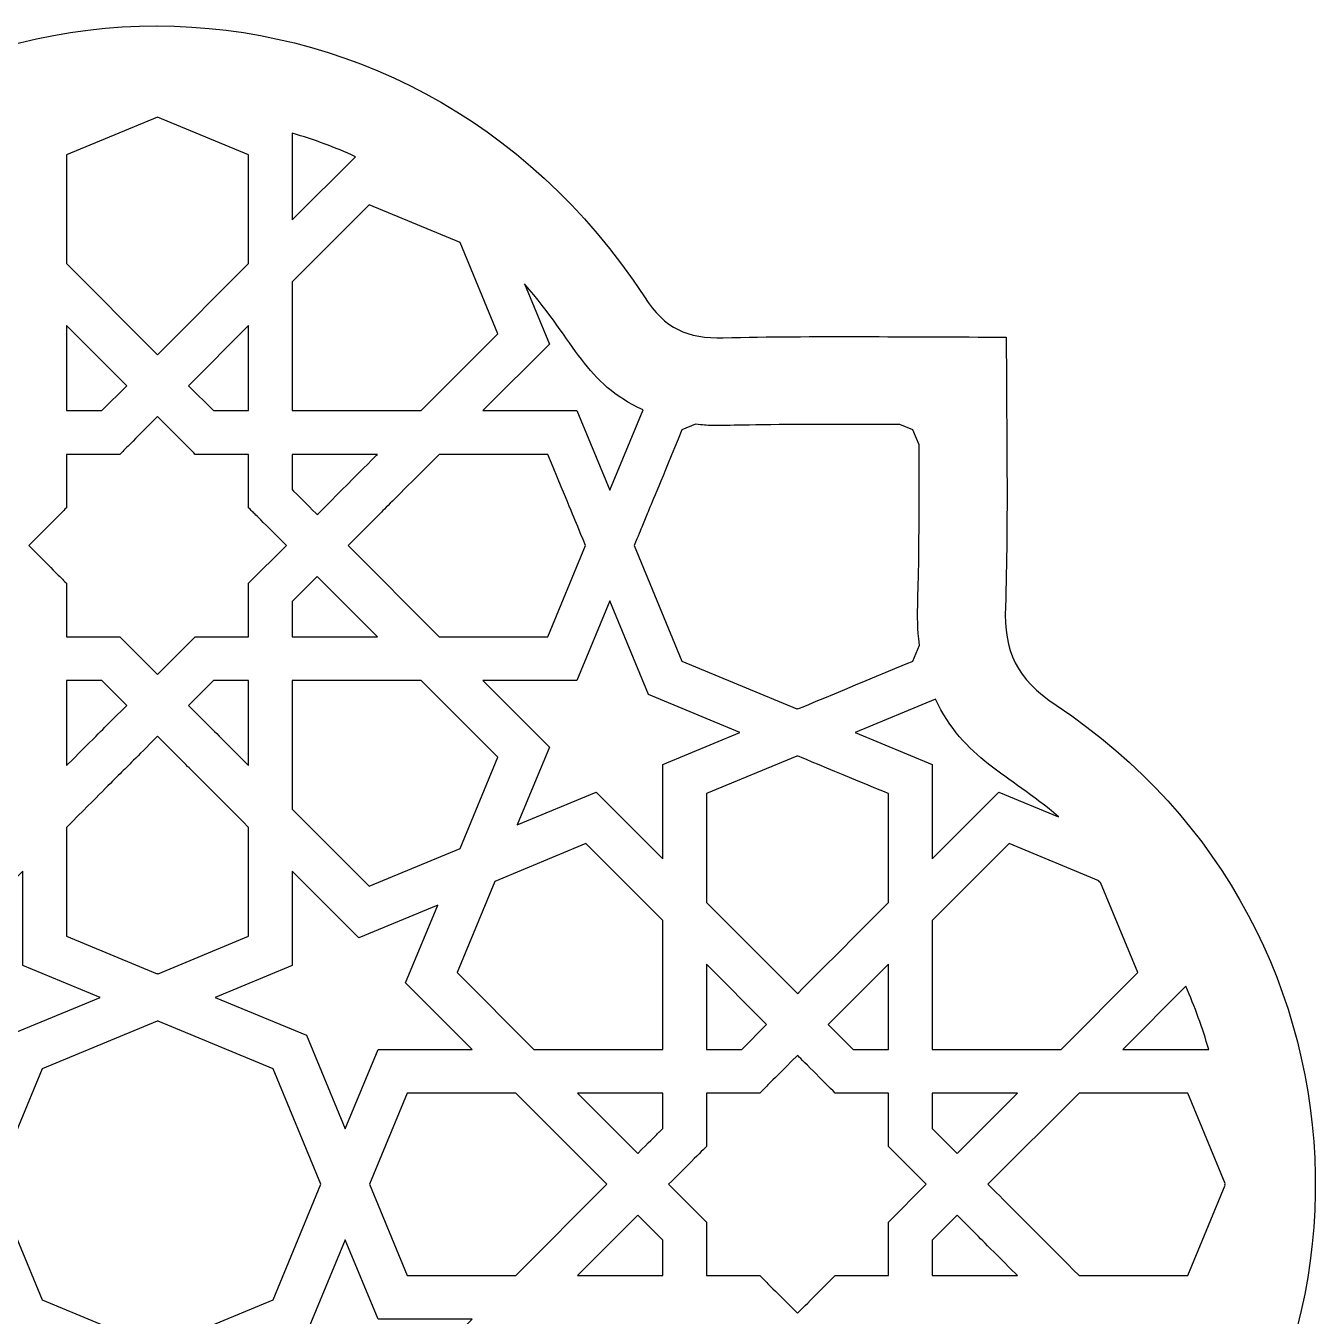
# Model space of a CAD drawing. Header units: millimetres. Extents: x -49 to 49, y -53 to 49.
# Drawn here: x -5.5 to 48.9, y -5.5 to 48.9 of the extents above; entities that cross this region are included whole.
import ezdxf

# ---------------------------------------------------------------- set-up
doc = ezdxf.new("R2010")
doc.units = ezdxf.units.MM
doc.header["$MEASUREMENT"] = 0
doc.layers.add('layer 1', color=7, linetype='Continuous')

msp = doc.modelspace()

# ---------------------------------------------------------------- linework, layer by layer
at = {"layer": 'layer 1', "color": 250}
for points, knots in [([(48.895, -0.3503), (48.895, -0.3503), (48.895, 0.4293), (48.895, 0.4293), (48.895, 0.4293), (48.7734, 7.9912), (45.1306, 15.5018), (37.9554, 20.2583), (37.9554, 20.2583), (36.2762, 21.3713), (35.7541, 22.5263), (35.8183, 24.4154), (35.8183, 24.4154), (35.9449, 28.1496), (35.8557, 31.8904), (35.8557, 35.7967), (35.8557, 35.7967), (31.6064, 35.7967), (27.7795, 35.8549), (23.9088, 35.7678), (23.9088, 35.7678), (22.3862, 35.7322), (21.456, 36.1421), (20.5758, 37.4904), (20.5758, 37.4904), (15.6052, 45.1057), (7.8048, 48.9191), (0.0107, 48.9285), (0.0107, 48.9285), (0.0107, 48.9285), (-0.0024, 48.9285), (-0.0024, 48.9285), (-0.0024, 48.9285), (-7.7962, 48.9335), (-15.5823, 45.1349), (-20.5249, 37.5303), (-20.5249, 37.5303), (-21.4074, 36.1735), (-22.3126, 35.7304), (-23.8315, 35.766), (-23.8315, 35.766), (-27.6722, 35.8631), (-31.54, 35.7981), (-35.8212, 35.7981), (-35.8212, 35.7981), (-35.8212, 31.6273), (-35.895, 27.7869), (-35.7865, 23.9512), (-35.7865, 23.9512), (-35.7402, 22.3157), (-36.2414, 21.3664), (-37.666, 20.4428), (-37.666, 20.4428), (-45.1249, 15.6094), (-48.8564, 7.8304), (-48.8597, 0.0474), (-48.8597, 0.0474), (-48.863, -7.7355), (-45.1382, -15.5224), (-37.6845, -20.3715), (-37.6845, -20.3715), (-36.2777, -21.2865), (-35.7325, -22.2157), (-35.7816, -23.8681), (-35.7816, -23.8681), (-35.8974, -27.7756), (-35.8188, -31.6885), (-35.8188, -35.7536), (-35.8188, -35.7536), (-23.2538, -35.7536), (-23.4607, -35.7219), (-23.51, -35.7219), (-23.51, -35.7219), (-22.142, -35.7219), (-21.3368, -36.2097), (-20.5573, -37.4114), (-20.5573, -37.4114), (-10.6757, -52.645), (10.7061, -52.6806), (20.5532, -37.4876), (20.5532, -37.4876), (21.3907, -36.1953), (22.2536, -35.7201), (23.6855, -35.7201), (23.6855, -35.7201), (23.6855, -35.7201), (23.0953, -35.754), (35.8549, -35.754), (35.8549, -35.754), (35.8549, -31.6982), (35.9509, -27.9403), (35.814, -24.191), (35.814, -24.191), (35.747, -22.3604), (36.3185, -21.3046), (37.8905, -20.2646), (37.8905, -20.2646), (45.1056, -15.4912), (48.7741, -7.9417), (48.895, -0.3503)], [0, 0, 0, 0, 0.0384615, 0.0384615, 0.0384615, 0.0384615, 0.0769231, 0.0769231, 0.0769231, 0.0769231, 0.1153846, 0.1153846, 0.1153846, 0.1153846, 0.1538462, 0.1538462, 0.1538462, 0.1538462, 0.1923077, 0.1923077, 0.1923077, 0.1923077, 0.2307692, 0.2307692, 0.2307692, 0.2307692, 0.2692308, 0.2692308, 0.2692308, 0.2692308, 0.3076923, 0.3076923, 0.3076923, 0.3076923, 0.3461538, 0.3461538, 0.3461538, 0.3461538, 0.3846154, 0.3846154, 0.3846154, 0.3846154, 0.4230769, 0.4230769, 0.4230769, 0.4230769, 0.4615385, 0.4615385, 0.4615385, 0.4615385, 0.5, 0.5, 0.5, 0.5, 0.5384615, 0.5384615, 0.5384615, 0.5384615, 0.5769231, 0.5769231, 0.5769231, 0.5769231, 0.6153846, 0.6153846, 0.6153846, 0.6153846, 0.6538462, 0.6538462, 0.6538462, 0.6538462, 0.6923077, 0.6923077, 0.6923077, 0.6923077, 0.7307692, 0.7307692, 0.7307692, 0.7307692, 0.7692308, 0.7692308, 0.7692308, 0.7692308, 0.8076923, 0.8076923, 0.8076923, 0.8076923, 0.8461538, 0.8461538, 0.8461538, 0.8461538, 0.8846154, 0.8846154, 0.8846154, 0.8846154, 0.9230769, 0.9230769, 0.9230769, 0.9230769, 1, 1, 1, 1]), ([(-3.8177, 43.4859), (-3.8177, 43.4859), (0.0268, 45.0801), (0.0268, 45.0801), (0.0268, 45.0801), (0.0268, 45.0801), (3.8721, 43.4859), (3.8721, 43.4859), (3.8721, 43.4859), (3.8721, 43.4859), (3.8721, 38.8955), (3.8721, 38.8955), (3.8721, 38.8955), (3.8721, 38.8955), (0.0268, 35.0467), (0.0268, 35.0467), (0.0268, 35.0467), (0.0268, 35.0467), (-3.8177, 38.8955), (-3.8177, 38.8955), (-3.8177, 38.8955), (-3.8177, 38.8955), (-3.8177, 43.4859), (-3.8177, 43.4859)], [0, 0, 0, 0, 0.1428571, 0.1428571, 0.1428571, 0.1428571, 0.2857143, 0.2857143, 0.2857143, 0.2857143, 0.4285714, 0.4285714, 0.4285714, 0.4285714, 0.5714286, 0.5714286, 0.5714286, 0.5714286, 0.7142857, 0.7142857, 0.7142857, 0.7142857, 1, 1, 1, 1]), ([(5.7143, 44.3992), (6.6273, 44.1318), (7.5181, 43.8023), (8.3824, 43.4093), (8.3824, 43.4093), (8.3824, 43.4093), (5.7143, 40.7388), (5.7143, 40.7388), (5.7143, 40.7388), (5.7143, 41.1487), (5.7143, 43.9907), (5.7143, 44.3992)], [0, 0, 0, 0, 0.25, 0.25, 0.25, 0.25, 0.5, 0.5, 0.5, 0.5, 1, 1, 1, 1]), ([(5.7143, 38.1321), (5.7143, 38.1321), (8.9574, 41.3777), (8.9574, 41.3777), (8.9574, 41.3777), (8.9574, 41.3777), (12.8027, 39.7842), (12.8027, 39.7842), (12.8027, 39.7842), (12.8027, 39.7842), (14.3951, 35.9354), (14.3951, 35.9354), (14.3951, 35.9354), (14.3951, 35.9354), (11.1517, 32.6895), (11.1517, 32.6895), (11.1517, 32.6895), (11.1517, 32.6895), (5.7143, 32.6895), (5.7143, 32.6895), (5.7143, 32.6895), (5.7143, 32.6895), (5.7143, 38.1321), (5.7143, 38.1321)], [0, 0, 0, 0, 0.1428571, 0.1428571, 0.1428571, 0.1428571, 0.2857143, 0.2857143, 0.2857143, 0.2857143, 0.4285714, 0.4285714, 0.4285714, 0.4285714, 0.5714286, 0.5714286, 0.5714286, 0.5714286, 0.7142857, 0.7142857, 0.7142857, 0.7142857, 1, 1, 1, 1]), ([(20.52, 32.718), (20.52, 32.718), (19.1206, 29.3363), (19.1206, 29.3363), (19.1206, 29.3363), (19.1206, 29.3363), (17.7324, 32.6895), (17.7324, 32.6895), (17.7324, 32.6895), (17.7324, 32.6895), (13.7566, 32.6895), (13.7566, 32.6895), (13.7566, 32.6895), (13.7566, 32.6895), (16.5679, 35.5022), (16.5679, 35.5022), (16.5679, 35.5022), (16.5679, 35.5022), (15.517, 38.0425), (15.517, 38.0425), (15.517, 38.0425), (17.7211, 35.5135), (18.0668, 33.8529), (20.52, 32.718)], [0, 0, 0, 0, 0.1428571, 0.1428571, 0.1428571, 0.1428571, 0.2857143, 0.2857143, 0.2857143, 0.2857143, 0.4285714, 0.4285714, 0.4285714, 0.4285714, 0.5714286, 0.5714286, 0.5714286, 0.5714286, 0.7142857, 0.7142857, 0.7142857, 0.7142857, 1, 1, 1, 1]), ([(-3.8177, 36.2885), (-3.8177, 36.2885), (-1.2753, 33.7436), (-1.2753, 33.7436), (-1.2753, 33.7436), (-1.2753, 33.7436), (-2.3283, 32.6895), (-2.3283, 32.6895), (-2.3283, 32.6895), (-2.3283, 32.6895), (-3.8177, 32.6895), (-3.8177, 32.6895), (-3.8177, 32.6895), (-3.8177, 32.6895), (-3.8177, 36.2885), (-3.8177, 36.2885)], [0, 0, 0, 0, 0.2, 0.2, 0.2, 0.2, 0.4, 0.4, 0.4, 0.4, 0.6, 0.6, 0.6, 0.6, 1, 1, 1, 1]), ([(3.8721, 36.2885), (3.8721, 36.2885), (3.8721, 32.6895), (3.8721, 32.6895), (3.8721, 32.6895), (3.8721, 32.6895), (2.3827, 32.6895), (2.3827, 32.6895), (2.3827, 32.6895), (2.3827, 32.6895), (1.3293, 33.7436), (1.3293, 33.7436), (1.3293, 33.7436), (1.3293, 33.7436), (3.8721, 36.2885), (3.8721, 36.2885)], [0, 0, 0, 0, 0.2, 0.2, 0.2, 0.2, 0.4, 0.4, 0.4, 0.4, 0.6, 0.6, 0.6, 0.6, 1, 1, 1, 1]), ([(-3.8177, 28.5913), (-3.8177, 29.9311), (-3.8177, 29.5085), (-3.8177, 30.8455), (-3.8177, 30.8455), (-2.4871, 30.8455), (-2.9012, 30.8455), (-1.5656, 30.8455), (-1.5656, 30.8455), (-1.1641, 31.2477), (-1.4196, 30.9919), (0.0268, 32.4401), (0.0268, 32.4401), (1.4739, 30.9919), (1.2185, 31.2477), (1.62, 30.8455), (1.62, 30.8455), (1.62, 30.8455), (3.8721, 30.8455), (3.8721, 30.8455), (3.8721, 30.8455), (3.8721, 30.8455), (3.8721, 28.592), (3.8721, 28.592), (3.8721, 28.592), (4.2432, 28.2205), (3.9335, 28.5306), (5.4656, 26.997), (5.4656, 26.997), (5.4656, 26.997), (3.8721, 25.4032), (3.8721, 25.4032), (3.8721, 25.4032), (3.8721, 24.0637), (3.8721, 24.4856), (3.8721, 23.1497), (3.8721, 23.1497), (1.8839, 23.1497), (2.3982, 23.1497), (1.6196, 23.1497), (1.6196, 23.1497), (1.6196, 23.1497), (0.0268, 21.5547), (0.0268, 21.5547), (0.0268, 21.5547), (0.0268, 21.5547), (-1.5649, 23.1497), (-1.5649, 23.1497), (-1.5649, 23.1497), (-2.3442, 23.1497), (-1.8288, 23.1497), (-3.8177, 23.1497), (-3.8177, 23.1497), (-3.8177, 24.4803), (-3.8177, 24.0665), (-3.8177, 25.4032), (-3.8177, 25.4032), (-4.2192, 25.8047), (-3.9634, 25.5489), (-5.4105, 26.997), (-5.4105, 26.997), (-3.8615, 28.5472), (-4.2072, 28.2011), (-3.8177, 28.5913)], [0, 0, 0, 0, 0.0588235, 0.0588235, 0.0588235, 0.0588235, 0.1176471, 0.1176471, 0.1176471, 0.1176471, 0.1764706, 0.1764706, 0.1764706, 0.1764706, 0.2352941, 0.2352941, 0.2352941, 0.2352941, 0.2941176, 0.2941176, 0.2941176, 0.2941176, 0.3529412, 0.3529412, 0.3529412, 0.3529412, 0.4117647, 0.4117647, 0.4117647, 0.4117647, 0.4705882, 0.4705882, 0.4705882, 0.4705882, 0.5294118, 0.5294118, 0.5294118, 0.5294118, 0.5882353, 0.5882353, 0.5882353, 0.5882353, 0.6470588, 0.6470588, 0.6470588, 0.6470588, 0.7058824, 0.7058824, 0.7058824, 0.7058824, 0.7647059, 0.7647059, 0.7647059, 0.7647059, 0.8235294, 0.8235294, 0.8235294, 0.8235294, 0.8823529, 0.8823529, 0.8823529, 0.8823529, 1, 1, 1, 1]), ([(22.1647, 31.877), (22.1647, 31.877), (22.7397, 32.1155), (22.7397, 32.1155), (22.7397, 32.1155), (23.9378, 31.9825), (23.0223, 32.1374), (31.3644, 32.1056), (31.3644, 32.1056), (31.3644, 32.1056), (31.9158, 31.877), (31.9158, 31.877), (31.9158, 31.877), (31.9158, 31.877), (32.1737, 31.2537), (32.1737, 31.2537), (32.1737, 31.2537), (32.2182, 23.9476), (31.997, 24.2736), (32.1966, 22.7962), (32.1966, 22.7962), (32.1966, 22.7962), (31.9158, 22.1174), (31.9158, 22.1174), (31.9158, 22.1174), (31.8933, 22.1079), (27.0845, 20.1151), (27.062, 20.1059), (27.062, 20.1059), (27.062, 20.1059), (27.0404, 20.1147), (27.0404, 20.1147), (27.0404, 20.1147), (27.0404, 20.1147), (27.0186, 20.1059), (27.0186, 20.1059), (27.0186, 20.1059), (27.0186, 20.1059), (22.1643, 22.1174), (22.1643, 22.1174), (22.1643, 22.1174), (22.1643, 22.1174), (20.1454, 26.997), (20.1454, 26.997), (20.1454, 26.997), (20.8354, 28.665), (20.3514, 27.4952), (22.1647, 31.877)], [0, 0, 0, 0, 0.0769231, 0.0769231, 0.0769231, 0.0769231, 0.1538462, 0.1538462, 0.1538462, 0.1538462, 0.2307692, 0.2307692, 0.2307692, 0.2307692, 0.3076923, 0.3076923, 0.3076923, 0.3076923, 0.3846154, 0.3846154, 0.3846154, 0.3846154, 0.4615385, 0.4615385, 0.4615385, 0.4615385, 0.5384615, 0.5384615, 0.5384615, 0.5384615, 0.6153846, 0.6153846, 0.6153846, 0.6153846, 0.6923077, 0.6923077, 0.6923077, 0.6923077, 0.7692308, 0.7692308, 0.7692308, 0.7692308, 0.8461538, 0.8461538, 0.8461538, 0.8461538, 1, 1, 1, 1]), ([(5.7143, 30.8455), (5.7143, 30.8455), (9.3102, 30.8455), (9.3102, 30.8455), (9.3102, 30.8455), (9.2541, 30.7898), (6.8238, 28.357), (6.7677, 28.3009), (6.7677, 28.3009), (6.7155, 28.3531), (5.7662, 29.3035), (5.7143, 29.3554), (5.7143, 29.3554), (5.7143, 29.3554), (5.7143, 30.8455), (5.7143, 30.8455)], [0, 0, 0, 0, 0.2, 0.2, 0.2, 0.2, 0.4, 0.4, 0.4, 0.4, 0.6, 0.6, 0.6, 0.6, 1, 1, 1, 1]), ([(11.9151, 23.1497), (11.9151, 23.1497), (8.0698, 26.997), (8.0698, 26.997), (8.0698, 26.997), (9.8757, 28.8047), (8.9041, 27.8321), (11.9151, 30.8455), (11.9151, 30.8455), (11.9151, 30.8455), (16.5019, 30.8455), (16.5019, 30.8455), (16.5019, 30.8455), (17.7828, 27.7502), (17.4713, 28.5034), (18.0943, 26.997), (18.0943, 26.997), (18.0943, 26.997), (16.5019, 23.1497), (16.5019, 23.1497), (16.5019, 23.1497), (16.5019, 23.1497), (11.9151, 23.1497), (11.9151, 23.1497)], [0, 0, 0, 0, 0.1428571, 0.1428571, 0.1428571, 0.1428571, 0.2857143, 0.2857143, 0.2857143, 0.2857143, 0.4285714, 0.4285714, 0.4285714, 0.4285714, 0.5714286, 0.5714286, 0.5714286, 0.5714286, 0.7142857, 0.7142857, 0.7142857, 0.7142857, 1, 1, 1, 1]), ([(5.7143, 24.6394), (5.7143, 24.6394), (6.7674, 25.6939), (6.7674, 25.6939), (6.7674, 25.6939), (6.7674, 25.6939), (6.7677, 25.6928), (6.7677, 25.6928), (6.7677, 25.6928), (6.7677, 25.6928), (6.7681, 25.6939), (6.7681, 25.6939), (6.7681, 25.6939), (6.7681, 25.6939), (9.3102, 23.1497), (9.3102, 23.1497), (9.3102, 23.1497), (9.3102, 23.1497), (5.7143, 23.1497), (5.7143, 23.1497), (5.7143, 23.1497), (5.7143, 23.1497), (5.7143, 24.6394), (5.7143, 24.6394)], [0, 0, 0, 0, 0.1428571, 0.1428571, 0.1428571, 0.1428571, 0.2857143, 0.2857143, 0.2857143, 0.2857143, 0.4285714, 0.4285714, 0.4285714, 0.4285714, 0.5714286, 0.5714286, 0.5714286, 0.5714286, 0.7142857, 0.7142857, 0.7142857, 0.7142857, 1, 1, 1, 1]), ([(13.7566, 21.3057), (14.2579, 21.3057), (17.2459, 21.3057), (17.7324, 21.3057), (17.7324, 21.3057), (17.7324, 21.3057), (19.1199, 24.6574), (19.1199, 24.6574), (19.1199, 24.6574), (19.1199, 24.6574), (20.7554, 20.7067), (20.7554, 20.7067), (20.7554, 20.7067), (20.7554, 20.7067), (24.6119, 19.1079), (24.6119, 19.1079), (24.6119, 19.1079), (24.6119, 19.1079), (21.3533, 17.7567), (21.3533, 17.7567), (21.3533, 17.7567), (21.3533, 17.2558), (21.3533, 14.266), (21.3533, 13.7774), (21.3533, 13.7774), (21.3533, 13.7774), (18.5417, 16.5912), (18.5417, 16.5912), (18.5417, 16.5912), (18.5417, 16.5912), (15.2104, 15.2104), (15.2104, 15.2104), (15.2104, 15.2104), (15.2104, 15.2104), (16.5686, 18.4912), (16.5686, 18.4912), (16.5686, 18.4912), (16.5686, 18.4912), (13.7566, 21.3057), (13.7566, 21.3057)], [0, 0, 0, 0, 0.0909091, 0.0909091, 0.0909091, 0.0909091, 0.1818182, 0.1818182, 0.1818182, 0.1818182, 0.2727273, 0.2727273, 0.2727273, 0.2727273, 0.3636364, 0.3636364, 0.3636364, 0.3636364, 0.4545455, 0.4545455, 0.4545455, 0.4545455, 0.5454545, 0.5454545, 0.5454545, 0.5454545, 0.6363636, 0.6363636, 0.6363636, 0.6363636, 0.7272727, 0.7272727, 0.7272727, 0.7272727, 0.8181818, 0.8181818, 0.8181818, 0.8181818, 1, 1, 1, 1]), ([(-3.8177, 17.7063), (-3.8177, 17.7063), (-3.8177, 21.3057), (-3.8177, 21.3057), (-3.8177, 21.3057), (-3.8177, 21.3057), (-2.3287, 21.3057), (-2.3287, 21.3057), (-2.3287, 21.3057), (-2.3287, 21.3057), (-1.2753, 20.2509), (-1.2753, 20.2509), (-1.2753, 20.2509), (-2.5968, 18.9283), (-2.0517, 19.4737), (-3.8177, 17.7063)], [0, 0, 0, 0, 0.2, 0.2, 0.2, 0.2, 0.4, 0.4, 0.4, 0.4, 0.6, 0.6, 0.6, 0.6, 1, 1, 1, 1]), ([(1.3293, 20.2509), (1.3293, 20.2509), (2.383, 21.3057), (2.383, 21.3057), (2.383, 21.3057), (2.383, 21.3057), (3.8721, 21.3057), (3.8721, 21.3057), (3.8721, 21.3057), (3.8721, 21.3057), (3.8721, 17.7063), (3.8721, 17.7063), (3.8721, 17.7063), (2.0814, 19.4984), (2.6547, 18.9248), (1.3293, 20.2509)], [0, 0, 0, 0, 0.2, 0.2, 0.2, 0.2, 0.4, 0.4, 0.4, 0.4, 0.6, 0.6, 0.6, 0.6, 1, 1, 1, 1]), ([(5.7143, 21.3057), (5.7143, 21.3057), (11.152, 21.3057), (11.152, 21.3057), (11.152, 21.3057), (11.152, 21.3057), (14.3955, 18.0594), (14.3955, 18.0594), (14.3955, 18.0594), (14.3955, 18.0594), (12.803, 14.2113), (12.803, 14.2113), (12.803, 14.2113), (12.803, 14.2113), (8.9574, 12.6171), (8.9574, 12.6171), (8.9574, 12.6171), (8.9574, 12.6171), (5.7143, 15.863), (5.7143, 15.863), (5.7143, 15.863), (5.7143, 15.863), (5.7143, 21.3057), (5.7143, 21.3057)], [0, 0, 0, 0, 0.1428571, 0.1428571, 0.1428571, 0.1428571, 0.2857143, 0.2857143, 0.2857143, 0.2857143, 0.4285714, 0.4285714, 0.4285714, 0.4285714, 0.5714286, 0.5714286, 0.5714286, 0.5714286, 0.7142857, 0.7142857, 0.7142857, 0.7142857, 1, 1, 1, 1]), ([(38.0591, 15.5466), (38.0591, 15.5466), (35.5389, 16.5912), (35.5389, 16.5912), (35.5389, 16.5912), (35.5389, 16.5912), (32.7272, 13.7774), (32.7272, 13.7774), (32.7272, 13.7774), (32.7272, 14.2748), (32.7272, 17.2586), (32.7272, 17.7567), (32.7272, 17.7567), (32.7272, 17.7567), (29.469, 19.1079), (29.469, 19.1079), (29.469, 19.1079), (29.469, 19.1079), (32.8641, 20.5155), (32.8641, 20.5155), (32.8641, 20.5155), (34.0713, 17.9741), (35.9068, 17.3891), (38.0591, 15.5466)], [0, 0, 0, 0, 0.1428571, 0.1428571, 0.1428571, 0.1428571, 0.2857143, 0.2857143, 0.2857143, 0.2857143, 0.4285714, 0.4285714, 0.4285714, 0.4285714, 0.5714286, 0.5714286, 0.5714286, 0.5714286, 0.7142857, 0.7142857, 0.7142857, 0.7142857, 1, 1, 1, 1]), ([(0.0265, 18.9477), (0.0265, 18.9477), (0.0268, 18.9474), (0.0268, 18.9474), (0.0268, 18.9474), (0.0268, 18.9474), (0.0275, 18.9477), (0.0275, 18.9477), (0.0275, 18.9477), (1.9886, 16.9849), (1.0686, 17.906), (3.8721, 15.0996), (3.8721, 15.0996), (3.8721, 15.0996), (3.8721, 10.5082), (3.8721, 10.5082), (3.8721, 10.5082), (3.8721, 10.5082), (0.0484, 8.9235), (0.0484, 8.9235), (0.0484, 8.9235), (0.0484, 8.9235), (0.0268, 8.9327), (0.0268, 8.9327), (0.0268, 8.9327), (0.0268, 8.9327), (0.0057, 8.9235), (0.0057, 8.9235), (0.0057, 8.9235), (0.0057, 8.9235), (-3.8177, 10.5082), (-3.8177, 10.5082), (-3.8177, 10.5082), (-3.8177, 10.5082), (-3.8177, 15.0996), (-3.8177, 15.0996), (-3.8177, 15.0996), (-1.0121, 17.9081), (-1.8796, 17.0395), (0.0265, 18.9477)], [0, 0, 0, 0, 0.0909091, 0.0909091, 0.0909091, 0.0909091, 0.1818182, 0.1818182, 0.1818182, 0.1818182, 0.2727273, 0.2727273, 0.2727273, 0.2727273, 0.3636364, 0.3636364, 0.3636364, 0.3636364, 0.4545455, 0.4545455, 0.4545455, 0.4545455, 0.5454545, 0.5454545, 0.5454545, 0.5454545, 0.6363636, 0.6363636, 0.6363636, 0.6363636, 0.7272727, 0.7272727, 0.7272727, 0.7272727, 0.8181818, 0.8181818, 0.8181818, 0.8181818, 1, 1, 1, 1]), ([(30.8854, 11.9338), (30.8222, 11.8706), (27.1036, 8.1485), (27.0404, 8.0853), (27.0404, 8.0853), (27.0404, 8.0853), (23.1952, 11.9338), (23.1952, 11.9338), (23.1952, 11.9338), (23.1952, 11.9338), (23.1952, 16.5255), (23.1952, 16.5255), (23.1952, 16.5255), (23.1952, 16.5255), (27.0186, 18.1099), (27.0186, 18.1099), (27.0186, 18.1099), (27.0186, 18.1099), (27.0404, 18.1007), (27.0404, 18.1007), (27.0404, 18.1007), (27.0404, 18.1007), (27.062, 18.1099), (27.062, 18.1099), (27.062, 18.1099), (27.0845, 18.1007), (30.8628, 16.5347), (30.8854, 16.5255), (30.8854, 16.5255), (30.8854, 16.5255), (30.8854, 11.9338), (30.8854, 11.9338)], [0, 0, 0, 0, 0.1111111, 0.1111111, 0.1111111, 0.1111111, 0.2222222, 0.2222222, 0.2222222, 0.2222222, 0.3333333, 0.3333333, 0.3333333, 0.3333333, 0.4444444, 0.4444444, 0.4444444, 0.4444444, 0.5555556, 0.5555556, 0.5555556, 0.5555556, 0.6666667, 0.6666667, 0.6666667, 0.6666667, 0.7777778, 0.7777778, 0.7777778, 0.7777778, 1, 1, 1, 1]), ([(18.1099, 14.4163), (18.1099, 14.4163), (21.3533, 11.1707), (21.3533, 11.1707), (21.3533, 11.1707), (21.3533, 11.1707), (21.3533, 5.7281), (21.3533, 5.7281), (21.3533, 5.7281), (21.3533, 5.7281), (15.9152, 5.7281), (15.9152, 5.7281), (15.9152, 5.7281), (15.9152, 5.7281), (12.6722, 8.9743), (12.6722, 8.9743), (12.6722, 8.9743), (12.6722, 8.9743), (14.2649, 12.8228), (14.2649, 12.8228), (14.2649, 12.8228), (14.2649, 12.8228), (18.1099, 14.4163), (18.1099, 14.4163)], [0, 0, 0, 0, 0.1428571, 0.1428571, 0.1428571, 0.1428571, 0.2857143, 0.2857143, 0.2857143, 0.2857143, 0.4285714, 0.4285714, 0.4285714, 0.4285714, 0.5714286, 0.5714286, 0.5714286, 0.5714286, 0.7142857, 0.7142857, 0.7142857, 0.7142857, 1, 1, 1, 1]), ([(39.7821, 12.7988), (39.7821, 12.7988), (39.835, 12.7769), (39.835, 12.7769), (39.835, 12.7769), (39.835, 12.7769), (41.4084, 8.9747), (41.4084, 8.9747), (41.4084, 8.9747), (41.4084, 8.9747), (38.1649, 5.7281), (38.1649, 5.7281), (38.1649, 5.7281), (38.1649, 5.7281), (32.7272, 5.7281), (32.7272, 5.7281), (32.7272, 5.7281), (32.7272, 5.7281), (32.7272, 11.1707), (32.7272, 11.1707), (32.7272, 11.1707), (32.7272, 11.1707), (35.9703, 14.4163), (35.9703, 14.4163), (35.9703, 14.4163), (35.9703, 14.4163), (39.763, 12.8447), (39.763, 12.8447), (39.763, 12.8447), (39.763, 12.8447), (39.7821, 12.7988), (39.7821, 12.7988)], [0, 0, 0, 0, 0.1111111, 0.1111111, 0.1111111, 0.1111111, 0.2222222, 0.2222222, 0.2222222, 0.2222222, 0.3333333, 0.3333333, 0.3333333, 0.3333333, 0.4444444, 0.4444444, 0.4444444, 0.4444444, 0.5555556, 0.5555556, 0.5555556, 0.5555556, 0.6666667, 0.6666667, 0.6666667, 0.6666667, 0.7777778, 0.7777778, 0.7777778, 0.7777778, 1, 1, 1, 1]), ([(-2.401, 7.9255), (-2.401, 7.9255), (-6.2579, 6.3267), (-6.2579, 6.3267), (-6.2579, 6.3267), (-6.2579, 6.3267), (-7.85, 2.4801), (-7.85, 2.4801), (-7.85, 2.4801), (-7.85, 2.4801), (-9.1948, 5.7281), (-9.1948, 5.7281), (-9.1948, 5.7281), (-9.6925, 5.7281), (-12.6728, 5.7281), (-13.1702, 5.7281), (-13.1702, 5.7281), (-13.1702, 5.7281), (-10.3589, 8.5425), (-10.3589, 8.5425), (-10.3589, 8.5425), (-10.3589, 8.5425), (-11.6991, 11.7803), (-11.6991, 11.7803), (-11.6991, 11.7803), (-11.6991, 11.7803), (-8.4709, 10.4426), (-8.4709, 10.4426), (-8.4709, 10.4426), (-8.4709, 10.4426), (-5.6596, 13.256), (-5.6596, 13.256), (-5.6596, 13.256), (-5.6596, 13.256), (-5.6596, 9.2767), (-5.6596, 9.2767), (-5.6596, 9.2767), (-5.6596, 9.2767), (-2.401, 7.9255), (-2.401, 7.9255)], [0, 0, 0, 0, 0.0909091, 0.0909091, 0.0909091, 0.0909091, 0.1818182, 0.1818182, 0.1818182, 0.1818182, 0.2727273, 0.2727273, 0.2727273, 0.2727273, 0.3636364, 0.3636364, 0.3636364, 0.3636364, 0.4545455, 0.4545455, 0.4545455, 0.4545455, 0.5454545, 0.5454545, 0.5454545, 0.5454545, 0.6363636, 0.6363636, 0.6363636, 0.6363636, 0.7272727, 0.7272727, 0.7272727, 0.7272727, 0.8181818, 0.8181818, 0.8181818, 0.8181818, 1, 1, 1, 1]), ([(5.7143, 13.256), (5.7143, 13.256), (8.5256, 10.4426), (8.5256, 10.4426), (8.5256, 10.4426), (8.5256, 10.4426), (11.8576, 11.8237), (11.8576, 11.8237), (11.8576, 11.8237), (11.8576, 11.8237), (10.4994, 8.5411), (10.4994, 8.5411), (10.4994, 8.5411), (10.4994, 8.5411), (13.3107, 5.7281), (13.3107, 5.7281), (13.3107, 5.7281), (12.8097, 5.7281), (9.8214, 5.7281), (9.3349, 5.7281), (9.3349, 5.7281), (9.3349, 5.7281), (7.9474, 2.3756), (7.9474, 2.3756), (7.9474, 2.3756), (7.9474, 2.3756), (6.3119, 6.3267), (6.3119, 6.3267), (6.3119, 6.3267), (6.3119, 6.3267), (2.4554, 7.9255), (2.4554, 7.9255), (2.4554, 7.9255), (2.4554, 7.9255), (5.7143, 9.2767), (5.7143, 9.2767), (5.7143, 9.2767), (5.7143, 9.2767), (5.7143, 13.256), (5.7143, 13.256)], [0, 0, 0, 0, 0.0909091, 0.0909091, 0.0909091, 0.0909091, 0.1818182, 0.1818182, 0.1818182, 0.1818182, 0.2727273, 0.2727273, 0.2727273, 0.2727273, 0.3636364, 0.3636364, 0.3636364, 0.3636364, 0.4545455, 0.4545455, 0.4545455, 0.4545455, 0.5454545, 0.5454545, 0.5454545, 0.5454545, 0.6363636, 0.6363636, 0.6363636, 0.6363636, 0.7272727, 0.7272727, 0.7272727, 0.7272727, 0.8181818, 0.8181818, 0.8181818, 0.8181818, 1, 1, 1, 1]), ([(23.1952, 5.7281), (23.1952, 5.7281), (23.1952, 9.3268), (23.1952, 9.3268), (23.1952, 9.3268), (23.1952, 9.3268), (25.738, 6.7822), (25.738, 6.7822), (25.738, 6.7822), (25.738, 6.7822), (24.6849, 5.7281), (24.6849, 5.7281), (24.6849, 5.7281), (24.6849, 5.7281), (23.1952, 5.7281), (23.1952, 5.7281)], [0, 0, 0, 0, 0.2, 0.2, 0.2, 0.2, 0.4, 0.4, 0.4, 0.4, 0.6, 0.6, 0.6, 0.6, 1, 1, 1, 1]), ([(28.3425, 6.7822), (28.3425, 6.7822), (30.8854, 9.3268), (30.8854, 9.3268), (30.8854, 9.3268), (30.8854, 9.3268), (30.8854, 5.7281), (30.8854, 5.7281), (30.8854, 5.7281), (30.8854, 5.7281), (29.3956, 5.7281), (29.3956, 5.7281), (29.3956, 5.7281), (29.3956, 5.7281), (28.3425, 6.7822), (28.3425, 6.7822)], [0, 0, 0, 0, 0.2, 0.2, 0.2, 0.2, 0.4, 0.4, 0.4, 0.4, 0.6, 0.6, 0.6, 0.6, 1, 1, 1, 1]), ([(43.4308, 8.3923), (43.8161, 7.5315), (44.1371, 6.6414), (44.3985, 5.7281), (44.3985, 5.7281), (43.9441, 5.7281), (41.2239, 5.7281), (40.7695, 5.7281), (40.7695, 5.7281), (40.7695, 5.7281), (43.4308, 8.3923), (43.4308, 8.3923)], [0, 0, 0, 0, 0.25, 0.25, 0.25, 0.25, 0.5, 0.5, 0.5, 0.5, 1, 1, 1, 1]), ([(4.9029, -4.8433), (4.9029, -4.8433), (0.0268, -6.8636), (0.0268, -6.8636), (0.0268, -6.8636), (0.0268, -6.8636), (-4.8486, -4.8433), (-4.8486, -4.8433), (-4.8486, -4.8433), (-4.8486, -4.8433), (-6.853, 0.0018), (-6.853, 0.0018), (-6.853, 0.0018), (-6.853, 0.0018), (-6.8386, 0.0364), (-6.8386, 0.0364), (-6.8386, 0.0364), (-6.8386, 0.0364), (-6.853, 0.0713), (-6.853, 0.0713), (-6.853, 0.0713), (-6.853, 0.0713), (-4.8486, 4.9167), (-4.8486, 4.9167), (-4.8486, 4.9167), (-4.8486, 4.9167), (0.0053, 6.9282), (0.0053, 6.9282), (0.0053, 6.9282), (0.0053, 6.9282), (0.0268, 6.9191), (0.0268, 6.9191), (0.0268, 6.9191), (0.0268, 6.9191), (0.0487, 6.9282), (0.0487, 6.9282), (0.0487, 6.9282), (0.0487, 6.9282), (4.9029, 4.9167), (4.9029, 4.9167), (4.9029, 4.9167), (4.9029, 4.9167), (6.9219, 0.0364), (6.9219, 0.0364), (6.9219, 0.0364), (6.9219, 0.0364), (4.9029, -4.8433), (4.9029, -4.8433)], [0, 0, 0, 0, 0.0769231, 0.0769231, 0.0769231, 0.0769231, 0.1538462, 0.1538462, 0.1538462, 0.1538462, 0.2307692, 0.2307692, 0.2307692, 0.2307692, 0.3076923, 0.3076923, 0.3076923, 0.3076923, 0.3846154, 0.3846154, 0.3846154, 0.3846154, 0.4615385, 0.4615385, 0.4615385, 0.4615385, 0.5384615, 0.5384615, 0.5384615, 0.5384615, 0.6153846, 0.6153846, 0.6153846, 0.6153846, 0.6923077, 0.6923077, 0.6923077, 0.6923077, 0.7692308, 0.7692308, 0.7692308, 0.7692308, 0.8461538, 0.8461538, 0.8461538, 0.8461538, 1, 1, 1, 1]), ([(28.6329, -3.8117), (28.2272, -4.2181), (27.1173, -5.329), (27.0404, -5.4059), (27.0404, -5.4059), (25.5933, -3.9581), (25.8488, -4.2139), (25.4473, -3.8117), (25.4473, -3.8117), (24.1092, -3.8117), (24.5304, -3.8117), (23.1952, -3.8117), (23.1952, -3.8117), (23.1952, -2.4825), (23.1952, -2.8945), (23.1952, -1.5582), (23.1952, -1.5582), (23.1952, -1.5582), (21.6017, 0.0364), (21.6017, 0.0364), (21.6017, 0.0364), (22.363, 0.798), (23.1948, 1.6302), (23.1948, 1.6302), (23.1948, 1.6302), (23.1952, 2.9701), (23.1952, 2.5481), (23.1952, 3.8845), (23.1952, 3.8845), (24.5258, 3.8845), (24.1117, 3.8845), (25.4473, 3.8845), (25.4473, 3.8845), (25.8488, 4.2863), (25.5933, 4.0305), (27.0404, 5.4787), (27.0404, 5.4787), (27.1117, 5.4074), (28.1919, 4.3261), (28.6329, 3.8845), (28.6329, 3.8845), (28.6329, 3.8845), (30.8854, 3.8845), (30.8854, 3.8845), (30.8854, 3.8845), (30.8854, 3.8845), (30.8854, 1.6309), (30.8854, 1.6309), (30.8854, 1.6309), (30.8854, 1.6309), (32.4782, 0.0364), (32.4782, 0.0364), (32.4782, 0.0364), (32.4782, 0.0364), (30.8854, -1.5575), (30.8854, -1.5575), (30.8854, -1.5575), (30.8854, -2.3375), (30.8854, -1.8214), (30.8854, -3.8117), (30.8854, -3.8117), (29.5543, -3.8117), (29.9688, -3.8117), (28.6329, -3.8117)], [0, 0, 0, 0, 0.0588235, 0.0588235, 0.0588235, 0.0588235, 0.1176471, 0.1176471, 0.1176471, 0.1176471, 0.1764706, 0.1764706, 0.1764706, 0.1764706, 0.2352941, 0.2352941, 0.2352941, 0.2352941, 0.2941176, 0.2941176, 0.2941176, 0.2941176, 0.3529412, 0.3529412, 0.3529412, 0.3529412, 0.4117647, 0.4117647, 0.4117647, 0.4117647, 0.4705882, 0.4705882, 0.4705882, 0.4705882, 0.5294118, 0.5294118, 0.5294118, 0.5294118, 0.5882353, 0.5882353, 0.5882353, 0.5882353, 0.6470588, 0.6470588, 0.6470588, 0.6470588, 0.7058824, 0.7058824, 0.7058824, 0.7058824, 0.7647059, 0.7647059, 0.7647059, 0.7647059, 0.8235294, 0.8235294, 0.8235294, 0.8235294, 0.8823529, 0.8823529, 0.8823529, 0.8823529, 1, 1, 1, 1]), ([(18.9971, 0.0364), (18.9971, 0.0364), (15.1522, -3.8117), (15.1522, -3.8117), (15.1522, -3.8117), (15.1522, -3.8117), (10.5654, -3.8117), (10.5654, -3.8117), (10.5654, -3.8117), (10.5654, -3.8117), (8.9729, 0.0357), (8.9729, 0.0357), (8.9729, 0.0357), (8.9729, 0.0357), (10.5654, 3.8845), (10.5654, 3.8845), (10.5654, 3.8845), (10.5654, 3.8845), (15.1522, 3.8845), (15.1522, 3.8845), (15.1522, 3.8845), (15.1522, 3.8845), (18.9971, 0.0364), (18.9971, 0.0364)], [0, 0, 0, 0, 0.1428571, 0.1428571, 0.1428571, 0.1428571, 0.2857143, 0.2857143, 0.2857143, 0.2857143, 0.4285714, 0.4285714, 0.4285714, 0.4285714, 0.5714286, 0.5714286, 0.5714286, 0.5714286, 0.7142857, 0.7142857, 0.7142857, 0.7142857, 1, 1, 1, 1]), ([(20.2992, 1.3395), (20.2992, 1.3395), (17.7571, 3.8845), (17.7571, 3.8845), (17.7571, 3.8845), (17.7571, 3.8845), (21.3533, 3.8845), (21.3533, 3.8845), (21.3533, 3.8845), (21.3533, 3.8845), (21.3533, 2.394), (21.3533, 2.394), (21.3533, 2.394), (21.0852, 2.1252), (21.2951, 2.3354), (20.3003, 1.3395), (20.3003, 1.3395), (20.3003, 1.3395), (20.2996, 1.3402), (20.2996, 1.3402), (20.2996, 1.3402), (20.2996, 1.3402), (20.2992, 1.3395), (20.2992, 1.3395)], [0, 0, 0, 0, 0.1428571, 0.1428571, 0.1428571, 0.1428571, 0.2857143, 0.2857143, 0.2857143, 0.2857143, 0.4285714, 0.4285714, 0.4285714, 0.4285714, 0.5714286, 0.5714286, 0.5714286, 0.5714286, 0.7142857, 0.7142857, 0.7142857, 0.7142857, 1, 1, 1, 1]), ([(32.7272, 2.394), (32.7272, 2.394), (32.7272, 3.8845), (32.7272, 3.8845), (32.7272, 3.8845), (32.7272, 3.8845), (36.3231, 3.8845), (36.3231, 3.8845), (36.3231, 3.8845), (36.3231, 3.8845), (33.7806, 1.3395), (33.7806, 1.3395), (33.7806, 1.3395), (33.7806, 1.3395), (32.7272, 2.394), (32.7272, 2.394)], [0, 0, 0, 0, 0.2, 0.2, 0.2, 0.2, 0.4, 0.4, 0.4, 0.4, 0.6, 0.6, 0.6, 0.6, 1, 1, 1, 1]), ([(45.0928, 0.0018), (45.0928, 0.0018), (43.5148, -3.8117), (43.5148, -3.8117), (43.5148, -3.8117), (43.5148, -3.8117), (38.9276, -3.8117), (38.9276, -3.8117), (38.9276, -3.8117), (36.2201, -1.101), (37.0868, -1.9688), (35.0827, 0.0364), (35.0827, 0.0364), (35.0827, 0.0364), (38.9276, 3.8845), (38.9276, 3.8845), (38.9276, 3.8845), (38.9276, 3.8845), (43.5148, 3.8845), (43.5148, 3.8845), (43.5148, 3.8845), (43.5148, 3.8845), (45.0928, 0.0713), (45.0928, 0.0713), (45.0928, 0.0713), (45.0928, 0.0713), (45.0783, 0.0364), (45.0783, 0.0364), (45.0783, 0.0364), (45.0783, 0.0364), (45.0928, 0.0018), (45.0928, 0.0018)], [0, 0, 0, 0, 0.1111111, 0.1111111, 0.1111111, 0.1111111, 0.2222222, 0.2222222, 0.2222222, 0.2222222, 0.3333333, 0.3333333, 0.3333333, 0.3333333, 0.4444444, 0.4444444, 0.4444444, 0.4444444, 0.5555556, 0.5555556, 0.5555556, 0.5555556, 0.6666667, 0.6666667, 0.6666667, 0.6666667, 0.7777778, 0.7777778, 0.7777778, 0.7777778, 1, 1, 1, 1]), ([(20.2996, -1.2672), (20.2996, -1.2672), (21.3533, -2.3213), (21.3533, -2.3213), (21.3533, -2.3213), (21.3533, -2.3213), (21.3533, -3.8117), (21.3533, -3.8117), (21.3533, -3.8117), (21.3533, -3.8117), (17.7567, -3.8117), (17.7567, -3.8117), (17.7567, -3.8117), (17.7567, -3.8117), (20.2996, -1.2672), (20.2996, -1.2672)], [0, 0, 0, 0, 0.2, 0.2, 0.2, 0.2, 0.4, 0.4, 0.4, 0.4, 0.6, 0.6, 0.6, 0.6, 1, 1, 1, 1]), ([(33.7806, -1.2672), (35.0813, -2.5693), (34.5151, -2.003), (36.3234, -3.8117), (36.3234, -3.8117), (36.3234, -3.8117), (32.7272, -3.8117), (32.7272, -3.8117), (32.7272, -3.8117), (32.7272, -3.8117), (32.7272, -2.3205), (32.7272, -2.3205), (32.7272, -2.3205), (32.7272, -2.3205), (33.7806, -1.2672), (33.7806, -1.2672)], [0, 0, 0, 0, 0.2, 0.2, 0.2, 0.2, 0.4, 0.4, 0.4, 0.4, 0.6, 0.6, 0.6, 0.6, 1, 1, 1, 1]), ([(-5.6596, -13.2013), (-5.6596, -13.2013), (-8.4716, -10.3875), (-8.4716, -10.3875), (-8.4716, -10.3875), (-8.4716, -10.3875), (-11.7076, -11.7288), (-11.7076, -11.7288), (-11.7076, -11.7288), (-11.7076, -11.7288), (-10.3586, -8.4688), (-10.3586, -8.4688), (-10.3586, -8.4688), (-10.3586, -8.4688), (-13.1695, -5.6557), (-13.1695, -5.6557), (-13.1695, -5.6557), (-13.1695, -5.6557), (-9.1948, -5.6557), (-9.1948, -5.6557), (-9.1948, -5.6557), (-9.1948, -5.6557), (-7.85, -2.4073), (-7.85, -2.4073), (-7.85, -2.4073), (-7.85, -2.4073), (-6.2579, -6.2537), (-6.2579, -6.2537), (-6.2579, -6.2537), (-6.2579, -6.2537), (-2.3788, -7.8616), (-2.3788, -7.8616), (-2.3788, -7.8616), (-2.3788, -7.8616), (-5.6596, -9.2223), (-5.6596, -9.2223), (-5.6596, -9.2223), (-5.6596, -9.7232), (-5.6596, -12.7123), (-5.6596, -13.2013)], [0, 0, 0, 0, 0.0909091, 0.0909091, 0.0909091, 0.0909091, 0.1818182, 0.1818182, 0.1818182, 0.1818182, 0.2727273, 0.2727273, 0.2727273, 0.2727273, 0.3636364, 0.3636364, 0.3636364, 0.3636364, 0.4545455, 0.4545455, 0.4545455, 0.4545455, 0.5454545, 0.5454545, 0.5454545, 0.5454545, 0.6363636, 0.6363636, 0.6363636, 0.6363636, 0.7272727, 0.7272727, 0.7272727, 0.7272727, 0.8181818, 0.8181818, 0.8181818, 0.8181818, 1, 1, 1, 1]), ([(9.3349, -5.6557), (9.3349, -5.6557), (13.3107, -5.6557), (13.3107, -5.6557), (13.3107, -5.6557), (13.3107, -5.6557), (10.4994, -8.4688), (10.4994, -8.4688), (10.4994, -8.4688), (10.4994, -8.4688), (11.8661, -11.7718), (11.8661, -11.7718), (11.8661, -11.7718), (11.8661, -11.7718), (8.5256, -10.3875), (8.5256, -10.3875), (8.5256, -10.3875), (8.5256, -10.3875), (5.7143, -13.2013), (5.7143, -13.2013), (5.7143, -13.2013), (5.7143, -12.7014), (5.7143, -9.7155), (5.7143, -9.2223), (5.7143, -9.2223), (5.7143, -9.2223), (2.4335, -7.8616), (2.4335, -7.8616), (2.4335, -7.8616), (2.4335, -7.8616), (6.3119, -6.2537), (6.3119, -6.2537), (6.3119, -6.2537), (6.3119, -6.2537), (7.947, -2.3033), (7.947, -2.3033), (7.947, -2.3033), (7.947, -2.3033), (9.3349, -5.6557), (9.3349, -5.6557)], [0, 0, 0, 0, 0.0909091, 0.0909091, 0.0909091, 0.0909091, 0.1818182, 0.1818182, 0.1818182, 0.1818182, 0.2727273, 0.2727273, 0.2727273, 0.2727273, 0.3636364, 0.3636364, 0.3636364, 0.3636364, 0.4545455, 0.4545455, 0.4545455, 0.4545455, 0.5454545, 0.5454545, 0.5454545, 0.5454545, 0.6363636, 0.6363636, 0.6363636, 0.6363636, 0.7272727, 0.7272727, 0.7272727, 0.7272727, 0.8181818, 0.8181818, 0.8181818, 0.8181818, 1, 1, 1, 1])]:
    msp.add_open_spline(points, degree=3, knots=knots, dxfattribs=at)

doc.saveas('drawing.dxf')
